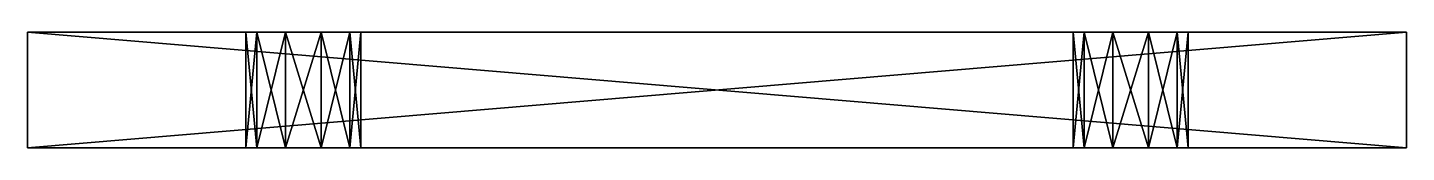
# Model space of a CAD drawing. Extents: x -30 to 30, y 0 to 5.
import ezdxf

# ---------------------------------------------------------------- set-up
doc = ezdxf.new("R2010")
doc.units = 0

msp = doc.modelspace()

# ---------------------------------------------------------------- linework, layer by layer
for points in [[(-30, 5, -38), (-30, 0, -38), (-30, 0, 38)], [(30, 5, -38), (30, 0, -38), (-30, 0, -38)], [(30, 5, -38), (-30, 0, -38), (-30, 5, -38)], [(-30, 5, 38), (-30, 0, 38), (30, 0, 38)], [(-30, 5, 38), (-30, 5, -38), (-30, 0, 38)], [(-30, 5, 38), (30, 0, 38), (30, 5, 38)], [(-18.771824, 5, -30.127758), (30, 5, -38), (-30, 5, -38)], [(-20.5, 5, -27.75), (-30, 5, -38), (-30, 5, 38)], [(-20.022551, 5, -29.219023), (-18.771824, 5, -30.127758), (-30, 5, -38)], [(-20.5, 5, -27.75), (-20.022551, 5, -29.219023), (-30, 5, -38)], [(18.771824, 5, 30.127758), (-30, 5, 38), (30, 5, 38)], [(-20.022551, 5, -26.280977), (-20.5, 5, -27.75), (-30, 5, 38)], [(-18.771824, 5, -25.372242), (-20.022551, 5, -26.280977), (-30, 5, 38)], [(-17.228176, 5, -25.372242), (-18.771824, 5, -25.372242), (-30, 5, 38)], [(17.228176, 5, -25.372242), (-17.228176, 5, -25.372242), (-30, 5, 38)], [(18.771824, 5, -25.372242), (17.228176, 5, -25.372242), (-30, 5, 38)], [(-20.022551, 5, 26.280977), (18.771824, 5, -25.372242), (-30, 5, 38)], [(-20.5, 5, 27.75), (-20.022551, 5, 26.280977), (-30, 5, 38)], [(-20.022551, 5, 29.219023), (-20.5, 5, 27.75), (-30, 5, 38)], [(-18.771824, 5, 30.127758), (-20.022551, 5, 29.219023), (-30, 5, 38)], [(-17.228176, 5, 30.127758), (-18.771824, 5, 30.127758), (-30, 5, 38)], [(17.228176, 5, 30.127758), (-17.228176, 5, 30.127758), (-30, 5, 38)], [(18.771824, 5, 30.127758), (17.228176, 5, 30.127758), (-30, 5, 38)], [(-20.022551, 5, -26.280977), (-20.022551, 0, -26.280977), (-20.5, 0, -27.75)], [(-20.5, 5, -27.75), (-20.5, 0, -27.75), (-20.022551, 0, -29.219023)], [(-20.022551, 5, -26.280977), (-20.5, 0, -27.75), (-20.5, 5, -27.75)], [(-20.5, 5, -27.75), (-20.022551, 0, -29.219023), (-20.022551, 5, -29.219023)], [(-20.022551, 5, 29.219023), (-20.022551, 0, 29.219023), (-20.5, 0, 27.75)], [(-20.5, 5, 27.75), (-20.5, 0, 27.75), (-20.022551, 0, 26.280977)], [(-20.022551, 5, 29.219023), (-20.5, 0, 27.75), (-20.5, 5, 27.75)], [(-20.5, 5, 27.75), (-20.022551, 0, 26.280977), (-20.022551, 5, 26.280977)], [(-18.771824, 5, -25.372242), (-18.771824, 0, -25.372242), (-20.022551, 0, -26.280977)], [(-18.771824, 5, -25.372242), (-20.022551, 0, -26.280977), (-20.022551, 5, -26.280977)], [(-20.022551, 5, -29.219023), (-20.022551, 0, -29.219023), (-18.771824, 0, -30.127758)], [(-20.022551, 5, -29.219023), (-18.771824, 0, -30.127758), (-18.771824, 5, -30.127758)], [(-18.771824, 5, 30.127758), (-18.771824, 0, 30.127758), (-20.022551, 0, 29.219023)], [(-18.771824, 5, 30.127758), (-20.022551, 0, 29.219023), (-20.022551, 5, 29.219023)], [(-20.022551, 5, 26.280977), (-20.022551, 0, 26.280977), (-18.771824, 0, 25.372242)], [(-20.022551, 5, 26.280977), (-18.771824, 0, 25.372242), (-18.771824, 5, 25.372242)], [(-20.022551, 5, 26.280977), (-18.771824, 5, 25.372242), (18.771824, 5, -25.372242)], [(-17.228176, 5, -25.372242), (-17.228176, 0, -25.372242), (-18.771824, 0, -25.372242)], [(-17.228176, 5, -25.372242), (-18.771824, 0, -25.372242), (-18.771824, 5, -25.372242)], [(-18.771824, 5, -30.127758), (-18.771824, 0, -30.127758), (-17.228176, 0, -30.127758)], [(-18.771824, 5, -30.127758), (-17.228176, 0, -30.127758), (-17.228176, 5, -30.127758)], [(-17.228176, 5, 30.127758), (-17.228176, 0, 30.127758), (-18.771824, 0, 30.127758)], [(-17.228176, 5, 30.127758), (-18.771824, 0, 30.127758), (-18.771824, 5, 30.127758)], [(-18.771824, 5, 25.372242), (-18.771824, 0, 25.372242), (-17.228176, 0, 25.372242)], [(-18.771824, 5, 25.372242), (-17.228176, 0, 25.372242), (-17.228176, 5, 25.372242)], [(-18.771824, 5, -30.127758), (-17.228176, 5, -30.127758), (30, 5, -38)], [(-18.771824, 5, 25.372242), (30, 5, -38), (20.022551, 5, -26.280977)], [(-18.771824, 5, 25.372242), (-17.228176, 5, 25.372242), (30, 5, -38)], [(-18.771824, 5, 25.372242), (20.022551, 5, -26.280977), (18.771824, 5, -25.372242)], [(-15.977449, 5, -26.280977), (-15.977449, 0, -26.280977), (-17.228176, 0, -25.372242)], [(-15.977449, 5, -26.280977), (-17.228176, 0, -25.372242), (-17.228176, 5, -25.372242)], [(-17.228176, 5, -30.127758), (-17.228176, 0, -30.127758), (-15.977449, 0, -29.219023)], [(-17.228176, 5, -30.127758), (-15.977449, 0, -29.219023), (-15.977449, 5, -29.219023)], [(-15.977449, 5, 29.219023), (-15.977449, 0, 29.219023), (-17.228176, 0, 30.127758)], [(-15.977449, 5, 29.219023), (-17.228176, 0, 30.127758), (-17.228176, 5, 30.127758)], [(-17.228176, 5, 25.372242), (-17.228176, 0, 25.372242), (-15.977449, 0, 26.280977)], [(-17.228176, 5, 25.372242), (-15.977449, 0, 26.280977), (-15.977449, 5, 26.280977)], [(17.228176, 5, -30.127758), (30, 5, -38), (-17.228176, 5, -30.127758)], [(17.228176, 5, 25.372242), (30, 5, -38), (-17.228176, 5, 25.372242)], [(17.228176, 5, -30.127758), (-17.228176, 5, -30.127758), (-15.977449, 5, -29.219023)], [(15.977449, 5, -26.280977), (-15.977449, 5, -26.280977), (-17.228176, 5, -25.372242)], [(17.228176, 5, -25.372242), (15.977449, 5, -26.280977), (-17.228176, 5, -25.372242)], [(17.228176, 5, 25.372242), (-17.228176, 5, 25.372242), (-15.977449, 5, 26.280977)], [(15.977449, 5, 29.219023), (-15.977449, 5, 29.219023), (-17.228176, 5, 30.127758)], [(17.228176, 5, 30.127758), (15.977449, 5, 29.219023), (-17.228176, 5, 30.127758)], [(-15.5, 5, -27.75), (-15.5, 0, -27.75), (-15.977449, 0, -26.280977)], [(-15.977449, 5, -29.219023), (-15.977449, 0, -29.219023), (-15.5, 0, -27.75)], [(-15.977449, 5, -29.219023), (-15.5, 0, -27.75), (-15.5, 5, -27.75)], [(-15.977449, 5, -26.280977), (-15.5, 5, -27.75), (-15.977449, 0, -26.280977)], [(-15.5, 5, 27.75), (-15.5, 0, 27.75), (-15.977449, 0, 29.219023)], [(-15.977449, 5, 26.280977), (-15.977449, 0, 26.280977), (-15.5, 0, 27.75)], [(-15.977449, 5, 26.280977), (-15.5, 0, 27.75), (-15.5, 5, 27.75)], [(-15.977449, 5, 29.219023), (-15.5, 5, 27.75), (-15.977449, 0, 29.219023)], [(15.977449, 5, -29.219023), (-15.977449, 5, -29.219023), (-15.5, 5, -27.75)], [(15.5, 5, -27.75), (-15.5, 5, -27.75), (-15.977449, 5, -26.280977)], [(15.977449, 5, -29.219023), (17.228176, 5, -30.127758), (-15.977449, 5, -29.219023)], [(15.977449, 5, -26.280977), (15.5, 5, -27.75), (-15.977449, 5, -26.280977)], [(15.977449, 5, 26.280977), (-15.977449, 5, 26.280977), (-15.5, 5, 27.75)], [(15.5, 5, 27.75), (-15.5, 5, 27.75), (-15.977449, 5, 29.219023)], [(15.977449, 5, 26.280977), (17.228176, 5, 25.372242), (-15.977449, 5, 26.280977)], [(15.977449, 5, 29.219023), (15.5, 5, 27.75), (-15.977449, 5, 29.219023)], [(15.977449, 5, -29.219023), (-15.5, 5, -27.75), (15.5, 5, -27.75)], [(15.977449, 5, 26.280977), (-15.5, 5, 27.75), (15.5, 5, 27.75)], [(15.5, 5, -27.75), (15.5, 0, -27.75), (15.977449, 0, -29.219023)], [(15.977449, 5, -26.280977), (15.977449, 0, -26.280977), (15.5, 0, -27.75)], [(15.977449, 5, -26.280977), (15.5, 0, -27.75), (15.5, 5, -27.75)], [(15.977449, 5, -29.219023), (15.5, 5, -27.75), (15.977449, 0, -29.219023)], [(15.5, 5, 27.75), (15.5, 0, 27.75), (15.977449, 0, 26.280977)], [(15.977449, 5, 29.219023), (15.977449, 0, 29.219023), (15.5, 0, 27.75)], [(15.977449, 5, 29.219023), (15.5, 0, 27.75), (15.5, 5, 27.75)], [(15.977449, 5, 26.280977), (15.5, 5, 27.75), (15.977449, 0, 26.280977)], [(15.977449, 5, -29.219023), (15.977449, 0, -29.219023), (17.228176, 0, -30.127758)], [(15.977449, 5, -29.219023), (17.228176, 0, -30.127758), (17.228176, 5, -30.127758)], [(17.228176, 5, -25.372242), (17.228176, 0, -25.372242), (15.977449, 0, -26.280977)], [(17.228176, 5, -25.372242), (15.977449, 0, -26.280977), (15.977449, 5, -26.280977)], [(15.977449, 5, 26.280977), (15.977449, 0, 26.280977), (17.228176, 0, 25.372242)], [(15.977449, 5, 26.280977), (17.228176, 0, 25.372242), (17.228176, 5, 25.372242)], [(17.228176, 5, 30.127758), (17.228176, 0, 30.127758), (15.977449, 0, 29.219023)], [(17.228176, 5, 30.127758), (15.977449, 0, 29.219023), (15.977449, 5, 29.219023)], [(17.228176, 5, -30.127758), (17.228176, 0, -30.127758), (18.771824, 0, -30.127758)], [(17.228176, 5, -30.127758), (18.771824, 0, -30.127758), (18.771824, 5, -30.127758)], [(18.771824, 5, -25.372242), (18.771824, 0, -25.372242), (17.228176, 0, -25.372242)], [(18.771824, 5, -25.372242), (17.228176, 0, -25.372242), (17.228176, 5, -25.372242)], [(17.228176, 5, 25.372242), (17.228176, 0, 25.372242), (18.771824, 0, 25.372242)], [(17.228176, 5, 25.372242), (18.771824, 0, 25.372242), (18.771824, 5, 25.372242)], [(18.771824, 5, 30.127758), (18.771824, 0, 30.127758), (17.228176, 0, 30.127758)], [(18.771824, 5, 30.127758), (17.228176, 0, 30.127758), (17.228176, 5, 30.127758)], [(17.228176, 5, -30.127758), (18.771824, 5, -30.127758), (30, 5, -38)], [(17.228176, 5, 25.372242), (18.771824, 5, 25.372242), (30, 5, -38)], [(18.771824, 5, -30.127758), (18.771824, 0, -30.127758), (20.022551, 0, -29.219023)], [(18.771824, 5, -30.127758), (20.022551, 0, -29.219023), (20.022551, 5, -29.219023)], [(20.022551, 5, -26.280977), (20.022551, 0, -26.280977), (18.771824, 0, -25.372242)], [(20.022551, 5, -26.280977), (18.771824, 0, -25.372242), (18.771824, 5, -25.372242)], [(18.771824, 5, 25.372242), (18.771824, 0, 25.372242), (20.022551, 0, 26.280977)], [(18.771824, 5, 25.372242), (20.022551, 0, 26.280977), (20.022551, 5, 26.280977)], [(20.022551, 5, 29.219023), (20.022551, 0, 29.219023), (18.771824, 0, 30.127758)], [(20.022551, 5, 29.219023), (18.771824, 0, 30.127758), (18.771824, 5, 30.127758)], [(18.771824, 5, -30.127758), (20.022551, 5, -29.219023), (30, 5, -38)], [(18.771824, 5, 25.372242), (20.022551, 5, 26.280977), (30, 5, -38)], [(20.022551, 5, 29.219023), (18.771824, 5, 30.127758), (30, 5, 38)], [(20.022551, 5, -29.219023), (20.022551, 0, -29.219023), (20.5, 0, -27.75)], [(20.5, 5, -27.75), (20.5, 0, -27.75), (20.022551, 0, -26.280977)], [(20.022551, 5, -29.219023), (20.5, 0, -27.75), (20.5, 5, -27.75)], [(20.5, 5, -27.75), (20.022551, 0, -26.280977), (20.022551, 5, -26.280977)], [(20.022551, 5, 26.280977), (20.022551, 0, 26.280977), (20.5, 0, 27.75)], [(20.5, 5, 27.75), (20.5, 0, 27.75), (20.022551, 0, 29.219023)], [(20.022551, 5, 26.280977), (20.5, 0, 27.75), (20.5, 5, 27.75)], [(20.5, 5, 27.75), (20.022551, 0, 29.219023), (20.022551, 5, 29.219023)], [(20.5, 5, -27.75), (20.022551, 5, -26.280977), (30, 5, -38)], [(20.022551, 5, -29.219023), (20.5, 5, -27.75), (30, 5, -38)], [(20.022551, 5, 26.280977), (20.5, 5, 27.75), (30, 5, -38)], [(20.5, 5, 27.75), (20.022551, 5, 29.219023), (30, 5, 38)], [(20.5, 5, 27.75), (30, 5, 38), (30, 5, -38)], [(30, 5, 38), (30, 0, 38), (30, 0, -38)], [(30, 5, 38), (30, 0, -38), (30, 5, -38)], [(-20.5, 0, 27.75), (-30, 0, 38), (-30, 0, -38)], [(18.771824, 0, -30.127758), (-30, 0, -38), (30, 0, -38)], [(-20.5, 0, -27.75), (-20.022551, 0, -26.280977), (-30, 0, -38)], [(18.771824, 0, 25.372242), (-30, 0, -38), (-20.022551, 0, -26.280977)], [(-20.022551, 0, -29.219023), (-20.5, 0, -27.75), (-30, 0, -38)], [(-18.771824, 0, -30.127758), (-20.022551, 0, -29.219023), (-30, 0, -38)], [(-17.228176, 0, -30.127758), (-18.771824, 0, -30.127758), (-30, 0, -38)], [(17.228176, 0, -30.127758), (-17.228176, 0, -30.127758), (-30, 0, -38)], [(18.771824, 0, -30.127758), (17.228176, 0, -30.127758), (-30, 0, -38)], [(-20.022551, 0, 26.280977), (-20.5, 0, 27.75), (-30, 0, -38)], [(-18.771824, 0, 25.372242), (-20.022551, 0, 26.280977), (-30, 0, -38)], [(-17.228176, 0, 25.372242), (-18.771824, 0, 25.372242), (-30, 0, -38)], [(17.228176, 0, 25.372242), (-17.228176, 0, 25.372242), (-30, 0, -38)], [(18.771824, 0, 25.372242), (17.228176, 0, 25.372242), (-30, 0, -38)], [(-18.771824, 0, 30.127758), (30, 0, 38), (-30, 0, 38)], [(-20.022551, 0, 29.219023), (-18.771824, 0, 30.127758), (-30, 0, 38)], [(-20.5, 0, 27.75), (-20.022551, 0, 29.219023), (-30, 0, 38)], [(18.771824, 0, 25.372242), (-20.022551, 0, -26.280977), (-18.771824, 0, -25.372242)], [(-18.771824, 0, -25.372242), (-17.228176, 0, -25.372242), (30, 0, 38)], [(20.022551, 0, 26.280977), (-18.771824, 0, -25.372242), (30, 0, 38)], [(-18.771824, 0, 30.127758), (-17.228176, 0, 30.127758), (30, 0, 38)], [(20.022551, 0, 26.280977), (18.771824, 0, 25.372242), (-18.771824, 0, -25.372242)], [(17.228176, 0, -25.372242), (30, 0, 38), (-17.228176, 0, -25.372242)], [(17.228176, 0, 30.127758), (30, 0, 38), (-17.228176, 0, 30.127758)], [(17.228176, 0, -25.372242), (-17.228176, 0, -25.372242), (-15.977449, 0, -26.280977)], [(15.977449, 0, -29.219023), (-15.977449, 0, -29.219023), (-17.228176, 0, -30.127758)], [(17.228176, 0, -30.127758), (15.977449, 0, -29.219023), (-17.228176, 0, -30.127758)], [(17.228176, 0, 30.127758), (-17.228176, 0, 30.127758), (-15.977449, 0, 29.219023)], [(15.977449, 0, 26.280977), (-15.977449, 0, 26.280977), (-17.228176, 0, 25.372242)], [(17.228176, 0, 25.372242), (15.977449, 0, 26.280977), (-17.228176, 0, 25.372242)], [(15.977449, 0, -26.280977), (-15.977449, 0, -26.280977), (-15.5, 0, -27.75)], [(15.5, 0, -27.75), (-15.5, 0, -27.75), (-15.977449, 0, -29.219023)], [(15.977449, 0, -26.280977), (17.228176, 0, -25.372242), (-15.977449, 0, -26.280977)], [(15.977449, 0, -29.219023), (15.5, 0, -27.75), (-15.977449, 0, -29.219023)], [(15.977449, 0, 29.219023), (-15.977449, 0, 29.219023), (-15.5, 0, 27.75)], [(15.5, 0, 27.75), (-15.5, 0, 27.75), (-15.977449, 0, 26.280977)], [(15.977449, 0, 29.219023), (17.228176, 0, 30.127758), (-15.977449, 0, 29.219023)], [(15.977449, 0, 26.280977), (15.5, 0, 27.75), (-15.977449, 0, 26.280977)], [(15.977449, 0, -26.280977), (-15.5, 0, -27.75), (15.5, 0, -27.75)], [(15.977449, 0, 29.219023), (-15.5, 0, 27.75), (15.5, 0, 27.75)], [(17.228176, 0, -25.372242), (18.771824, 0, -25.372242), (30, 0, 38)], [(17.228176, 0, 30.127758), (18.771824, 0, 30.127758), (30, 0, 38)], [(18.771824, 0, -25.372242), (20.022551, 0, -26.280977), (30, 0, 38)], [(18.771824, 0, 30.127758), (20.022551, 0, 29.219023), (30, 0, 38)], [(20.022551, 0, -29.219023), (18.771824, 0, -30.127758), (30, 0, -38)], [(20.022551, 0, -26.280977), (20.5, 0, -27.75), (30, 0, 38)], [(20.5, 0, 27.75), (20.022551, 0, 26.280977), (30, 0, 38)], [(20.022551, 0, 29.219023), (20.5, 0, 27.75), (30, 0, 38)], [(20.5, 0, -27.75), (20.022551, 0, -29.219023), (30, 0, -38)], [(20.5, 0, -27.75), (30, 0, -38), (30, 0, 38)]]:
    msp.add_3dface(points)

doc.saveas('drawing.dxf')
